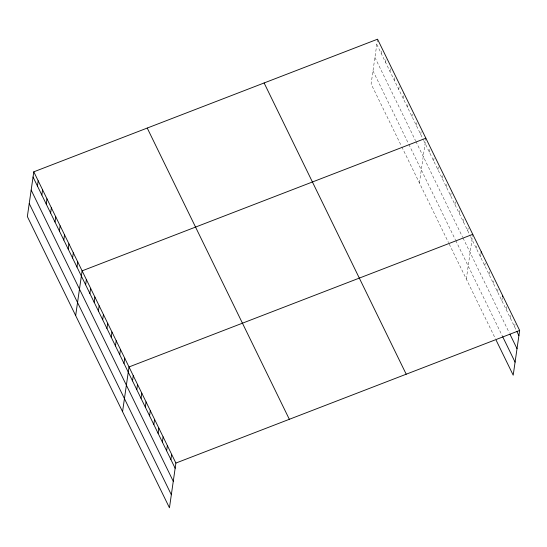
<?xml version="1.0" encoding="UTF-8"?>
<svg xmlns="http://www.w3.org/2000/svg" width="547" height="547" viewBox="0 0 547 547"><rect width="100%" height="100%" fill="white"/><g stroke="black" fill="none" stroke-linecap="round" stroke-linejoin="round"><path stroke-width="0.41" stroke-dasharray="2.73 2.05" d="M377.546 39.199L371.105 83.937L401.484 146.199M381.191 53.401L381.512 51.172M385.587 62.399L386.223 57.948M389.977 71.404L390.62 66.946M394.366 80.409L395.009 75.951M398.763 89.407L399.508 84.211M403.153 98.412L403.905 93.209M407.542 107.41L408.185 102.952M411.939 116.415L412.26 114.186M416.329 125.413L416.971 120.962M420.725 134.418L421.361 129.96M419.419 182.958L425.757 138.965M429.374 152.155L430.017 147.704M433.641 160.893L434.386 155.697M437.901 169.632L438.544 165.173M442.167 178.37L442.81 173.912M446.427 187.108L447.07 182.65M450.694 195.847L451.439 190.643M454.954 204.585L455.596 200.127M459.22 213.316L459.965 208.12M463.48 222.055L464.123 217.597M467.747 230.793L468.389 226.335M466.311 279.066L472.649 235.073M476.273 248.27L476.594 246.041M480.533 257.008L481.066 253.288M484.799 265.746L485.442 261.288M489.059 274.478L489.811 269.281M493.326 283.216L493.647 280.987M497.585 291.954L498.338 286.758M501.852 300.693L502.385 296.98M506.112 309.431L506.864 304.228M510.372 318.169L511.014 313.711M514.638 326.908L515.281 322.45M376.801 44.396L423.282 139.67M423.651 140.422L470.229 235.894M470.584 236.619L516.416 330.545M374.921 57.449L415.549 140.716M415.911 141.468L462.666 237.289M463.022 238.013L509.202 332.672M372.986 70.891L408.124 142.904M408.855 144.408L455.398 239.812M455.754 240.536L502.296 335.92M401.847 146.952L448.547 242.663M449.258 244.119L495.438 338.771"/><path stroke-width="0.82" d="M33.798 171.82L27.35 216.557L169.454 507.801L175.895 463.063L33.798 171.82L377.546 39.199L519.65 330.443L513.202 375.18L496.15 340.227M37.442 186.021L38.187 180.825M41.832 195.026L42.584 189.823M46.221 204.024L46.974 198.828M50.618 213.029L51.363 207.826M55.008 222.034L55.76 216.831M59.397 231.032L60.149 225.836M63.794 240.037L64.539 234.834M68.184 249.035L68.936 243.839M72.58 258.04L73.325 252.837M76.97 267.039L77.722 261.842M75.664 315.578L82.112 270.847L425.86 138.22M85.626 284.782L86.371 279.579M89.886 293.52L90.638 288.317M94.152 302.259L94.898 297.055M98.412 310.99L99.164 305.794M102.679 319.728L103.424 314.532M106.939 328.467L107.691 323.27M111.205 337.205L111.95 332.002M115.465 345.943L116.217 340.74M119.731 354.682L120.477 349.478M123.991 363.42L124.743 358.217M122.555 411.693L129.003 366.955L472.758 234.335M132.518 380.89L133.27 375.693M136.784 389.628L137.529 384.432M141.044 398.366L141.796 393.163M145.311 407.105L146.056 401.901M149.57 415.843L150.322 410.64M153.83 424.575L154.582 419.378M158.097 433.313L158.849 428.116M162.356 442.051L163.109 436.855M166.623 450.79L167.368 445.593M170.883 459.528L171.635 454.325M481.066 253.288L481.285 251.805M502.385 296.98L502.597 295.489M175.895 463.063L519.65 330.443M516.771 331.27L518.898 335.639M509.913 334.128L517.018 348.692M502.652 336.651L515.083 362.135M264.112 82.966L406.209 374.21M147.232 128.053L289.336 419.296M33.046 177.023L175.149 468.266M31.165 190.069L173.269 481.312M29.23 203.511L171.334 494.755"/></g></svg>
